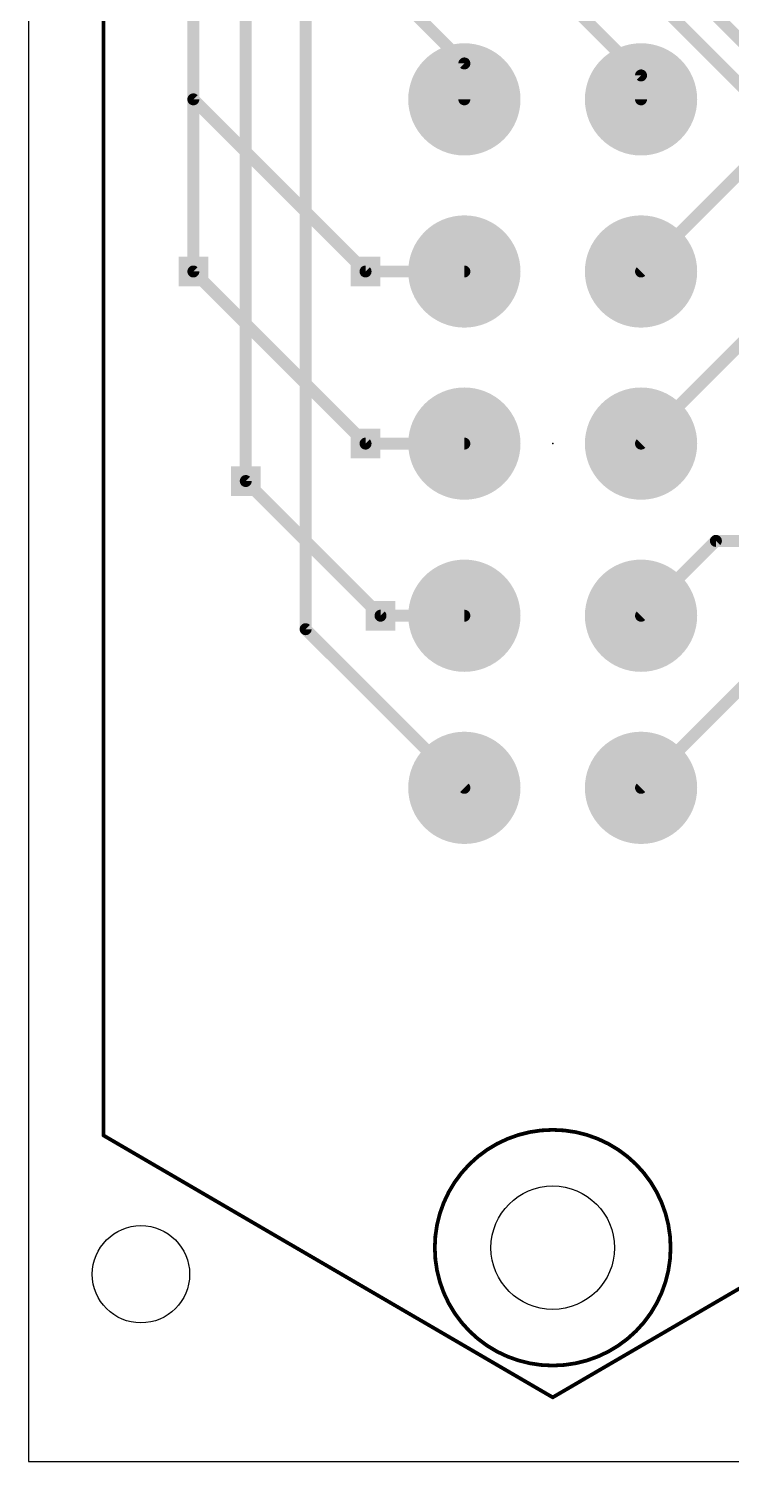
# Model space of a CAD drawing. Extents: x 0 to 107, y 0 to 139.
# Drawn here: x 0 to 23.84, y 0 to 48.63 of the extents above; entities that cross this region are included whole.
import ezdxf

# ---------------------------------------------------------------- set-up
doc = ezdxf.new("R2010")
doc.units = 0
for name, color, linetype in [('1', 14, 'CONTINUOUS'), ('16', 174, 'CONTINUOUS'), ('17', 94, 'CONTINUOUS'), ('18', 94, 'CONTINUOUS'), ('20', 178, 'CONTINUOUS'), ('21', 250, 'CONTINUOUS'), ('22', 250, 'CONTINUOUS'), ('24', 178, 'CONTINUOUS')]:
    doc.layers.add(name, color=color, linetype=linetype)

# ---------------------------------------------------------------- blocks, each defined once
blk = doc.blocks.new('ROUNDP')
at = {"const_width": 0.5}
blk.add_lwpolyline([(0, -0.25, 1), (0, 0.25, 1), (0, -0.25)], format="xyb", dxfattribs=at)
blk = doc.blocks.new('SQUAREV')
blk.add_solid([(-0.5, -0.5), (0.5, -0.5), (-0.5, 0.5), (0.5, 0.5)])

msp = doc.modelspace()

# ---------------------------------------------------------------- linework, layer by layer
at = {"layer": '1', "const_width": 0.4064}
for points in [[(5.588, 50.546), (5.588, 40.386)], [(7.366, 50.038), (7.366, 33.274)], [(20.828, 50.038), (24.638, 46.228)], [(9.398, 49.784), (9.398, 28.2448)], [(14.7828, 47.4472), (12.7, 49.53)], [(20.7772, 47.0408), (18.288, 49.53)], [(22.86, 49.53), (27.178, 45.212)], [(14.7828, 46.228), (14.7828, 47.4472)], [(20.7772, 46.228), (20.7772, 47.0408)], [(24.638, 44.2468), (20.7772, 40.386)], [(27.1526, 40.9194), (20.7772, 34.544)], [(14.7828, 40.386), (11.43, 40.386)], [(11.43, 34.544), (14.7828, 34.544)], [(23.3172, 31.242), (20.7772, 28.702)], [(28.448, 31.242), (23.3172, 31.242)], [(27.3812, 29.464), (20.7772, 22.86)], [(11.938, 28.702), (14.7828, 28.702)], [(9.398, 28.2448), (14.7828, 22.86)]]:
    msp.add_lwpolyline(points, dxfattribs=at)
at = {"layer": '1', "const_width": 0.2032}
for points in [[(14.8844, 47.4472, 1), (14.6812, 47.4472)], [(14.711, 47.3754, 1), (14.8546, 47.519)], [(20.8788, 47.0408, 1), (20.6756, 47.0408)], [(20.7054, 46.969, 1), (20.849, 47.1126)], [(14.6812, 46.228, 1), (14.8844, 46.228)], [(20.6756, 46.228, 1), (20.8788, 46.228)], [(5.4864, 40.386, 1), (5.6896, 40.386)], [(11.43, 40.4876, 1), (11.43, 40.2844)], [(14.7828, 40.2844, 1), (14.7828, 40.4876)], [(20.7054, 40.4578, 1), (20.849, 40.3142)], [(11.43, 34.6456, 1), (11.43, 34.4424)], [(14.7828, 34.4424, 1), (14.7828, 34.6456)], [(20.7054, 34.6158, 1), (20.849, 34.4722)], [(7.2644, 33.274, 1), (7.4676, 33.274)], [(23.3172, 31.3436, 1), (23.3172, 31.1404)], [(23.389, 31.1702, 1), (23.2454, 31.3138)], [(11.938, 28.8036, 1), (11.938, 28.6004)], [(14.7828, 28.6004, 1), (14.7828, 28.8036)], [(20.7054, 28.7738, 1), (20.849, 28.6302)], [(9.2964, 28.2448, 1), (9.4996, 28.2448)], [(9.4698, 28.3166, 1), (9.3262, 28.173)], [(14.711, 22.7882, 1), (14.8546, 22.9318)], [(20.7054, 22.9318, 1), (20.849, 22.7882)]]:
    msp.add_lwpolyline(points, format="xyb", dxfattribs=at)
at = {"layer": '16', "const_width": 0.4064}
for points in [[(5.588, 52.832), (5.588, 46.228)], [(5.588, 46.228), (11.43, 40.386)], [(5.588, 40.386), (11.43, 34.544)], [(7.366, 33.274), (11.938, 28.702)]]:
    msp.add_lwpolyline(points, dxfattribs=at)
at = {"layer": '16', "const_width": 0.2032}
for points in [[(5.4864, 46.228, 1), (5.6896, 46.228)], [(5.6598, 46.2998, 1), (5.5162, 46.1562)], [(5.6598, 40.4578, 1), (5.5162, 40.3142)], [(11.3582, 40.3142, 1), (11.5018, 40.4578)], [(11.3582, 34.4722, 1), (11.5018, 34.6158)], [(7.4378, 33.3458, 1), (7.2942, 33.2022)], [(11.8662, 28.6302, 1), (12.0098, 28.7738)]]:
    msp.add_lwpolyline(points, format="xyb", dxfattribs=at)
at = {"layer": '20'}
for p, q in [((0, 139.37), (0, 0)), ((0, 0), (107.168, 0))]:
    msp.add_line(p, q, dxfattribs=at)
for centre, radius in [((17.78, 7.2517), 2.0955), ((3.81, 6.35), 1.65)]:
    msp.add_circle(centre, radius, dxfattribs=at)
at = {"layer": '21', "const_width": 0.127}
msp.add_lwpolyline([(17.78, 3.2517, 1), (17.78, 11.2517, 1), (17.78, 3.2517)], format="xyb", dxfattribs=at)
at = {"layer": '22', "const_width": 0.127}
for points in [[(2.54, 58.0263), (2.54, 11.0617)], [(2.54, 11.0617), (17.78, 2.1717)], [(33.02, 11.0617), (17.78, 2.1717)]]:
    msp.add_lwpolyline(points, dxfattribs=at)
at = {"layer": '22'}
for points, const_width in [([(17.78, 3.2517, 1), (17.78, 11.2517, 1), (17.78, 3.2517)], 0.127), ([(2.5082, 11.0617, 1), (2.5718, 11.0617)], 0.0635), ([(2.556, 11.0891, 1), (2.524, 11.0343)], 0.0635), ([(17.764, 2.1991, 1), (17.796, 2.1443)], 0.0635), ([(17.764, 2.1443, 1), (17.796, 2.1991)], 0.0635)]:
    msp.add_lwpolyline(points, format="xyb", dxfattribs=dict(at, const_width=const_width))
at = {"layer": '24'}
msp.add_point((17.78, 34.544), dxfattribs=at)

# ---------------------------------------------------------------- block references
at = {"layer": '17', "xscale": 3.81, "yscale": 3.81, "rotation": 270}
for p in [(14.7828, 46.228), (14.7828, 46.228), (20.7772, 46.228), (20.7772, 46.228), (14.7828, 40.386), (14.7828, 40.386), (20.7772, 40.386), (20.7772, 40.386), (14.7828, 34.544), (14.7828, 34.544), (20.7772, 34.544), (20.7772, 34.544), (14.7828, 28.702), (14.7828, 28.702), (20.7772, 28.702), (20.7772, 28.702), (14.7828, 22.86), (14.7828, 22.86), (20.7772, 22.86), (20.7772, 22.86)]:
    msp.add_blockref('ROUNDP', p, dxfattribs=at)
at = {"layer": '18', "xscale": 1.0064, "yscale": 1.0064}
for p in [(5.588, 40.386), (5.588, 40.386), (11.43, 40.386), (11.43, 40.386), (11.43, 34.544), (11.43, 34.544), (7.366, 33.274), (7.366, 33.274), (11.938, 28.702), (11.938, 28.702)]:
    msp.add_blockref('SQUAREV', p, dxfattribs=at)

doc.saveas('drawing.dxf')
